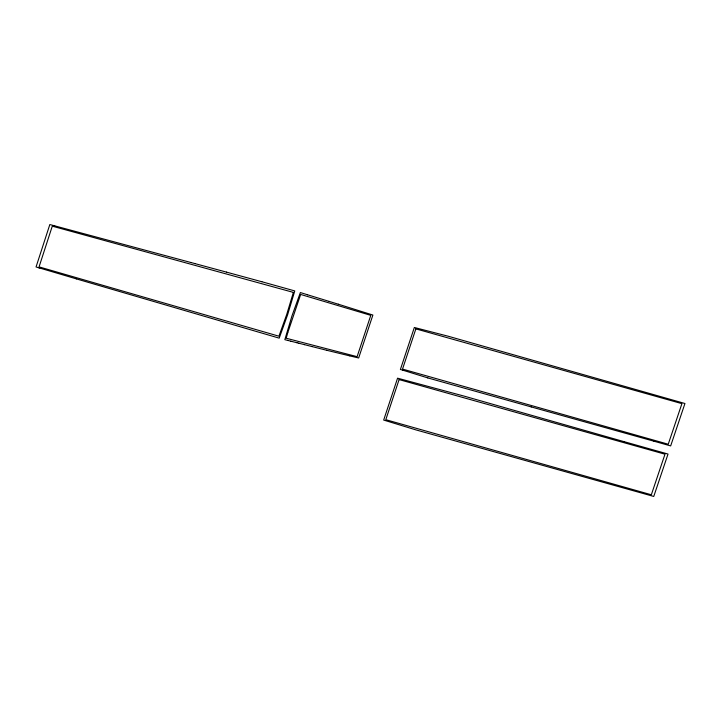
<?xml version="1.0" encoding="UTF-8"?>
<svg xmlns="http://www.w3.org/2000/svg" width="721" height="721" viewBox="0 0 721 721"><rect width="100%" height="100%" fill="white"/><g stroke="black" fill="none" stroke-linecap="round" stroke-linejoin="round"><path stroke-width="1.08" d="M39.79 268.068L38.772 267.716M38.763 267.806L36.05 266.959L49.83 224.546L54.697 225.853M624.107 441.667L464.135 396.117L397.568 378.174L383.68 420.073L416.026 429.923L653.758 496.454L668.025 454.059L624.152 441.676M402.669 370.143L427.814 377.912M402.688 370.125L400.398 369.476L414.341 327.478L448.309 336.256L684.95 403.508L670.665 445.911L653.983 441.216M349.748 355.886L326.793 350.307M349.91 355.922L358.661 357.986L372.883 315.041L338.383 304.226M326.793 350.307L312.076 346.585M312.067 346.594L304.55 344.665M54.697 225.853L191.056 262.543M304.541 344.674L298.782 343.205M194.814 263.562L226.475 272.123M191.056 262.543L194.814 263.562M226.475 272.123L261.867 281.749M296.989 342.754L290.824 341.186M298.782 343.214L296.998 342.745M261.867 281.74L294.772 290.923L287.634 314.707L279.207 338.14L76.345 278.883M287.634 340.375L290.824 341.195M287.625 340.393L284.831 339.672L291.951 315.933L300.36 292.555L307.506 294.754M427.814 377.921L531.233 406.923M307.497 294.763L329.191 301.405M653.983 441.225L531.233 406.923M329.191 301.414L338.383 304.226M76.345 278.874L39.79 268.068M293.375 292.393L286.724 314.455L278.928 336.202L39.06 266.878L52.282 226.169L293.375 292.393M287.76 332.705L286.21 338.248L357.111 356.661L370.783 315.356L300.657 294.447L287.76 332.705M399.092 379.588L385.807 419.685L651.333 494.768L664.987 454.203L399.092 379.588M415.864 328.884L402.525 369.089L668.241 444.226L681.913 403.652L415.864 328.884"/></g></svg>
